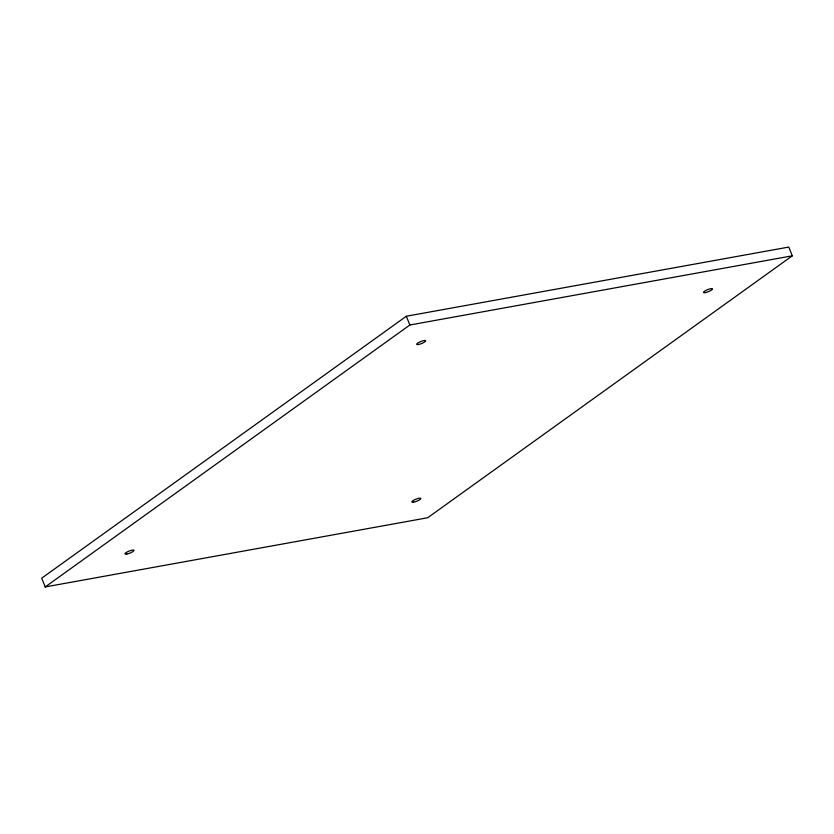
<?xml version="1.0" encoding="UTF-8"?>
<svg xmlns="http://www.w3.org/2000/svg" width="834" height="834" viewBox="0 0 834 834"><rect width="100%" height="100%" fill="white"/><g stroke="black" fill="none" stroke-linecap="round" stroke-linejoin="round"><path stroke-width="1.25" d="M406.325 316.242L41.7 578.181L45.213 586.938L427.675 517.758L792.3 255.819L788.787 247.062L406.325 316.242L409.848 324.999L45.213 586.938M409.848 324.999L792.3 255.819M126.758 554.057A4.837 1.084 -21.9 0 0 133.961 550.555A4.837 1.084 -21.9 0 0 127.748 551.67A4.837 1.084 -21.9 0 0 126.758 554.057M413.591 502.172A4.837 1.084 -21.9 0 0 420.805 498.669A4.837 1.084 -21.9 0 0 414.592 499.785A4.837 1.084 -21.9 0 0 413.591 502.172M705.293 292.619A4.837 1.084 -21.9 0 0 712.507 289.117A4.837 1.084 -21.9 0 0 706.294 290.232A4.837 1.084 -21.9 0 0 705.293 292.619M418.449 344.505A4.837 1.084 -21.9 0 0 425.663 341.002A4.837 1.084 -21.9 0 0 419.45 342.117A4.837 1.084 -21.9 0 0 418.449 344.505"/></g></svg>
